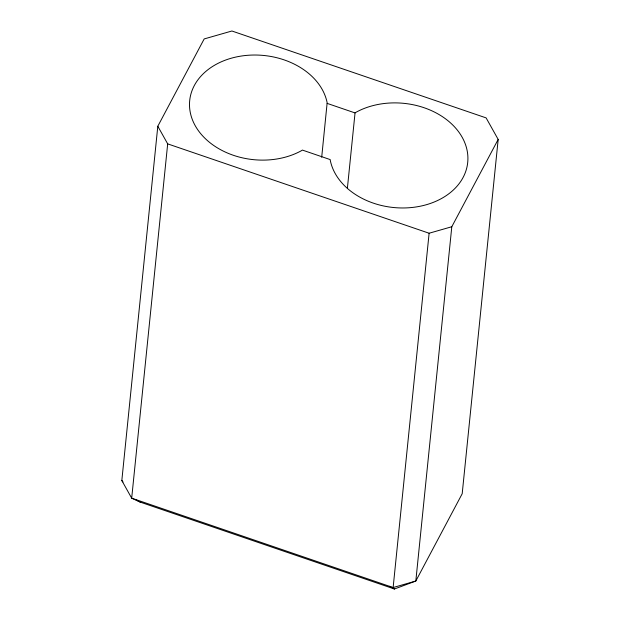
<?xml version="1.0" encoding="UTF-8"?>
<svg xmlns="http://www.w3.org/2000/svg" width="620" height="620" viewBox="0 0 620 620"><rect width="100%" height="100%" fill="white"/><g stroke="black" fill="none" stroke-linecap="round" stroke-linejoin="round"><path stroke-width="0.93" d="M121.822 480.546L157.805 126.248L204.181 38.936L231.903 31L486.119 117.893L498.178 139.43L462.195 493.729L415.818 581.033L394.428 589L140.205 502.107L131.688 498.17L121.822 480.546L123.047 481.98M157.805 126.248L167.679 143.871L131.688 498.17L393.134 587.535L394.428 589L389.523 586.295M321.695 157.279L327.151 102.781A69.362 52.344 5.8 0 0 236.724 56.869A69.362 52.344 5.8 0 0 197.896 129.975A69.362 52.344 5.8 0 0 301.8 150.497L302.366 150.071L330.243 159.603L330.259 160.224A69.362 52.344 5.8 0 0 420.686 206.127A69.362 52.344 5.8 0 0 459.513 133.021A69.362 52.344 5.8 0 0 355.609 112.507L355.043 112.925L347.417 187.976M451.802 226.734L429.118 233.236L393.134 587.535L415.818 581.033L451.802 226.734L498.178 139.43M327.166 103.393L355.043 112.925M167.679 143.871L429.118 233.236M135.3 499.402L140.205 502.107"/></g></svg>
